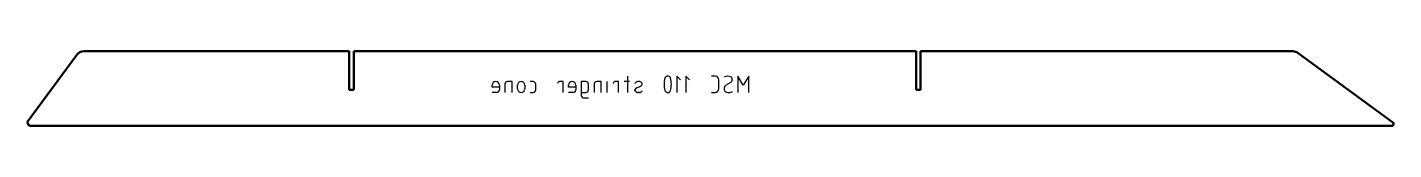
# Model space of a CAD drawing. Header units: millimetres. Extents: x 0 to 916, y 0 to 50.
import ezdxf

# ---------------------------------------------------------------- set-up
doc = ezdxf.new("R2010")
doc.units = ezdxf.units.MM
doc.layers.add('IV_MARK_SURFACE_BACK', color=91, linetype='Continuous', lineweight=25)
doc.layers.add('IV_OUTER_PROFILE', color=7, linetype='Continuous', lineweight=50)

msp = doc.modelspace()

# ---------------------------------------------------------------- linework, layer by layer
at = {"layer": 'IV_MARK_SURFACE_BACK'}
for p, q in [((320.04, 27.82), (320.04, 22.33)), ((324.92, 29.65), (321.87, 29.65)), ((324.92, 22.33), (324.92, 29.65)), ((338.95, 29.65), (337.12, 29.65)), ((340.78, 24.16), (340.78, 27.82)), ((359.08, 29.65), (356.64, 29.65)), ((359.08, 22.33), (359.08, 29.65)), ((371.28, 29.65), (371.28, 22.33)), ((374.33, 29.65), (371.28, 29.65)), ((376.16, 24.16), (376.16, 27.82)), ((379.82, 27.82), (379.82, 22.33)), ((384.7, 29.65), (381.65, 29.65)), ((384.7, 22.33), (384.7, 29.65)), ((388.67, 22.33), (388.67, 29.65)), ((396.29, 29.65), (393.85, 29.65)), ((396.29, 22.33), (396.29, 29.65)), ((402.39, 29.65), (399.95, 29.65)), ((402.39, 29.65), (402.39, 33.31)), ((402.39, 22.33), (402.39, 29.65)), ((403.61, 29.65), (402.39, 29.65)), ((410.32, 29.65), (409.1, 29.65)), ((412.15, 27.82), (412.15, 28.43)), ((437.77, 30.87), (435.33, 33.31)), ((435.33, 33.31), (435.33, 22.33)), ((443.87, 30.87), (441.43, 33.31)), ((441.43, 33.31), (441.43, 22.33)), ((460.95, 33.31), (458.51, 33.31)), ((463.39, 24.77), (463.39, 30.87)), ((468.27, 27.21), (471.32, 29.04)), ((479.86, 27.21), (476.2, 33.31)), ((476.2, 33.31), (476.2, 22.33)), ((483.52, 33.31), (479.86, 27.21)), ((483.52, 22.33), (483.52, 33.31)), ((311.5, 25.99), (311.5, 27.21)), ((316.38, 25.99), (311.5, 25.99)), ((314.55, 22.33), (311.5, 22.33)), ((316.38, 27.21), (316.38, 25.99)), ((316.38, 25.99), (316.38, 24.16)), ((328.58, 24.77), (328.58, 27.21)), ((333.46, 27.21), (333.46, 24.77)), ((337.12, 22.33), (338.95, 22.33)), ((362.74, 25.99), (362.74, 27.21)), ((367.62, 25.99), (362.74, 25.99)), ((365.79, 22.33), (362.74, 22.33)), ((367.62, 27.21), (367.62, 25.99)), ((367.62, 25.99), (367.62, 24.16)), ((371.28, 22.33), (374.33, 22.33)), ((371.28, 22.33), (371.28, 20.5)), ((373.11, 18.67), (376.16, 18.67)), ((407.27, 23.55), (407.27, 24.16)), ((408.49, 25.38), (410.93, 26.6)), ((410.32, 22.33), (409.1, 22.33)), ((458.51, 22.33), (460.95, 22.33))]:
    msp.add_line(p, q, dxfattribs=at)
for centre, radius, start, end in [((313.94, 27.21), 2.44, 360, 180), ((321.87, 27.82), 1.83, 90, 180), ((331.02, 27.21), 2.44, 360, 180), ((338.95, 27.82), 1.83, 360, 90), ((356.64, 28.43), 1.22, 90, 180), ((365.18, 27.21), 2.44, 360, 180), ((374.33, 27.82), 1.83, 360, 90), ((381.65, 27.82), 1.83, 90, 180), ((393.85, 28.43), 1.22, 90, 180), ((409.11, 27.64), 2, 90.37438, 157.00576), ((410.31, 27.64), 2, 22.99424, 89.62562), ((410.11, 28.63), 2.2, 291.86006, 338.13994), ((442.16, 27.82), 15.37, 163.86614, 196.13386), ((429.23, 31.33), 1.98, 22.4119, 157.5881), ((416.3, 27.82), 15.37, 343.86614, 16.13386), ((460.95, 30.87), 2.44, 360, 90), ((469.49, 28.16), 5.15, 61.71531, 118.28469), ((470.08, 31.12), 2.43, 300.70163, 40.37372), ((314.55, 24.16), 1.83, 270, 360), ((331.02, 24.77), 2.44, 180, 360), ((338.95, 24.16), 1.83, 270, 360), ((365.79, 24.16), 1.83, 270, 360), ((373.11, 20.5), 1.83, 180, 270), ((374.33, 24.16), 1.83, 270, 360), ((409.31, 23.34), 2.2, 111.86006, 158.13994), ((409.11, 24.33), 2, 202.99424, 269.62562), ((410.31, 24.33), 2, 270.37438, 337.00576), ((429.23, 24.32), 1.99, 203.03732, 336.96268), ((460.95, 24.77), 2.44, 270, 360), ((469.6, 24.95), 2.62, 120.44095, 267.63153), ((470.27, 26.35), 4.1, 259.03731, 303.58255)]:
    msp.add_arc(centre, radius, start, end, dxfattribs=at)
at = {"layer": 'IV_OUTER_PROFILE'}
for p, q in [((0, 2.42), (33.15, 47.55)), ((37.99, 50), (215.76, 50)), ((215.76, 24), (215.76, 50)), ((218.76, 50), (218.76, 24)), ((218.76, 50), (595.76, 50)), ((595.76, 24), (595.76, 50)), ((598.76, 50), (598.76, 24)), ((598.76, 50), (848.19, 50)), ((851.74, 48.84), (915.81, 1.78)), ((218.76, 24), (215.76, 24)), ((598.76, 24), (595.76, 24)), ((1.22, 0), (0, 2.42)), ((915.22, 0), (1.22, 0)), ((915.81, 1.78), (915.22, 0))]:
    msp.add_line(p, q, dxfattribs=at)
for centre, start, end in [((37.99, 44), 90, 143.7), ((848.19, 44), 53.7, 90)]:
    msp.add_arc(centre, 6, start, end, dxfattribs=at)

doc.saveas('drawing.dxf')
